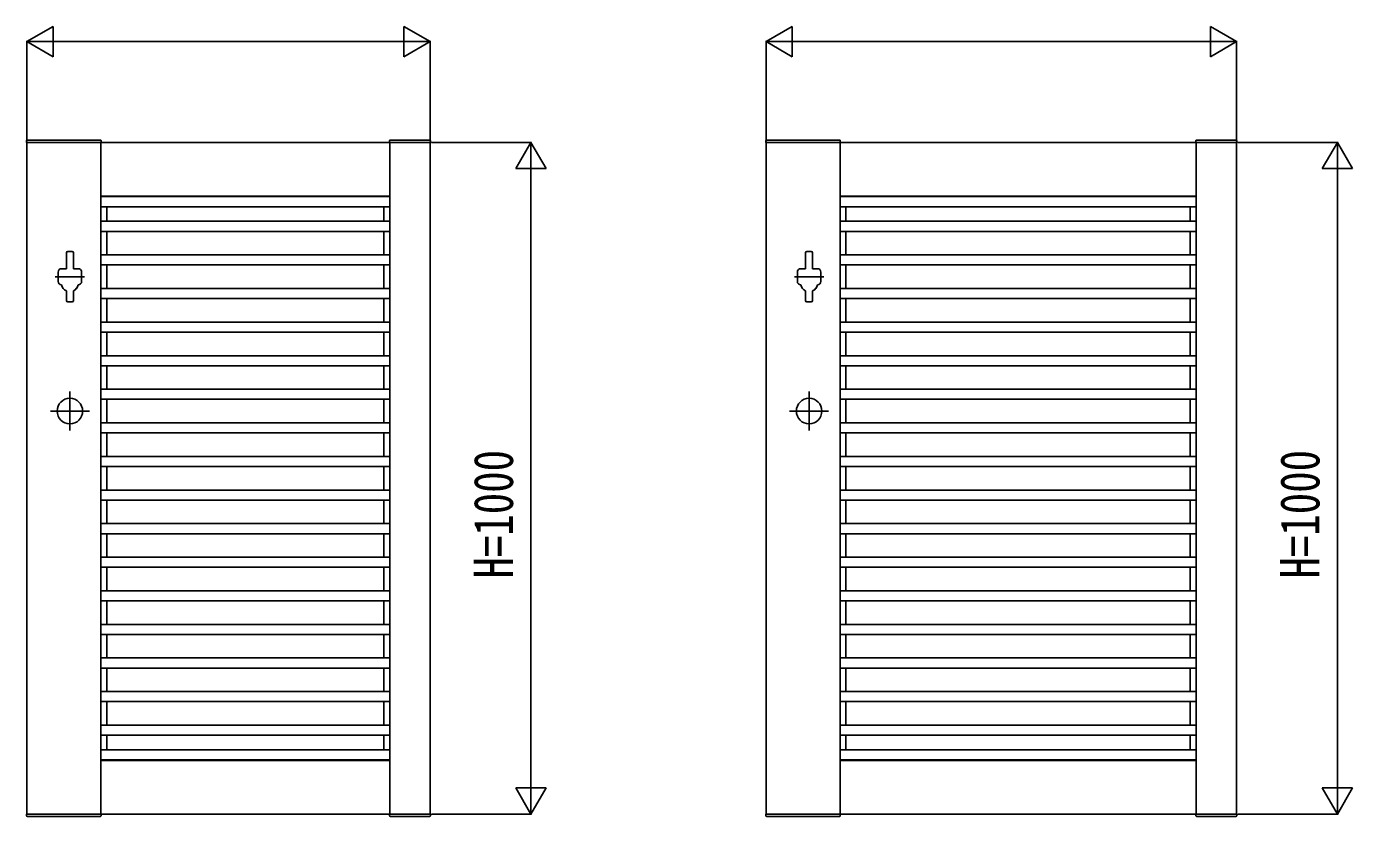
# Model space of a CAD drawing. Units: millimetres, scale not verified. Extents: x -8410 to 8410, y -5940 to 5940.
# Drawn here: x -1810 to 163, y -1254 to -78 of the extents above; entities that cross this region are included whole.
import ezdxf
from ezdxf.enums import TextEntityAlignment as Align

# ---------------------------------------------------------------- set-up
doc = ezdxf.new("R2010")
doc.units = ezdxf.units.MM
doc.header["$LTSCALE"] = 30
doc.layers.add('0-2_YKK_A1', color=4, linetype='Continuous')
doc.layers.add('0-3_YKK_D', color=6, linetype='Continuous')
doc.styles.add('ＭＳ ゴシック', font='')
doc.styles.get('ＭＳ ゴシック').set_extended_font_data('MS Gothic')

msp = doc.modelspace()

# ---------------------------------------------------------------- linework, layer by layer
at = {"layer": '0-2_YKK_A1'}
for p, q in [((-1810.33, -247.45), (-1810.46, -250)), ((-1810.46, -250), (-1699.46, -250)), ((-1809.33, -246.5), (-1700.59, -246.5)), ((-1699.96, -250), (-1699.96, -1250)), ((-1699.59, -247.45), (-1699.46, -250)), ((-1270.33, -247.45), (-1270.46, -250)), ((-1209.46, -250), (-1270.46, -250)), ((-1269.96, -250), (-1269.96, -1250)), ((-1210.59, -246.5), (-1269.33, -246.5)), ((-1209.59, -247.45), (-1209.46, -250)), ((-710.33, -247.45), (-710.46, -250)), ((-710.46, -250), (-599.46, -250)), ((-709.33, -246.5), (-600.59, -246.5)), ((-599.96, -250), (-599.96, -1250)), ((-599.59, -247.45), (-599.46, -250)), ((-70.33, -247.45), (-70.46, -250)), ((-9.46, -250), (-70.46, -250)), ((-69.96, -250), (-69.96, -1250)), ((-10.59, -246.5), (-69.33, -246.5)), ((-9.59, -247.45), (-9.46, -250)), ((-1699.96, -330), (-1269.96, -330)), ((-1699.96, -330.8), (-1269.96, -330.8)), ((-1691.16, -330), (-1691.16, -330.8)), ((-1278.76, -330), (-1278.76, -330.8)), ((-599.96, -330), (-69.96, -330)), ((-599.96, -330.8), (-69.96, -330.8)), ((-591.16, -330), (-591.16, -330.8)), ((-78.76, -330), (-78.76, -330.8)), ((-1699.96, -345.8), (-1269.96, -345.8)), ((-1691.16, -345.8), (-1691.16, -367.5)), ((-1278.76, -345.8), (-1278.76, -367.5)), ((-599.96, -345.8), (-69.96, -345.8)), ((-591.16, -345.8), (-591.16, -367.5)), ((-78.76, -345.8), (-78.76, -367.5)), ((-1699.96, -367.5), (-1269.96, -367.5)), ((-599.96, -367.5), (-69.96, -367.5)), ((-1699.96, -382.5), (-1269.96, -382.5)), ((-1691.16, -382.5), (-1691.16, -417.5)), ((-1278.76, -382.5), (-1278.76, -417.5)), ((-599.96, -382.5), (-69.96, -382.5)), ((-591.16, -382.5), (-591.16, -417.5)), ((-78.76, -382.5), (-78.76, -417.5)), ((-1749.21, -412.5), (-1742.71, -412.5)), ((-649.21, -412.5), (-642.71, -412.5)), ((-1751.21, -414.5), (-1751.21, -438)), ((-1740.71, -414.5), (-1740.71, -438)), ((-1699.96, -417.5), (-1269.96, -417.5)), ((-1699.96, -432.5), (-1269.96, -432.5)), ((-1691.16, -432.5), (-1691.16, -467.5)), ((-1278.76, -432.5), (-1278.76, -467.5)), ((-651.21, -414.5), (-651.21, -438)), ((-640.71, -414.5), (-640.71, -438)), ((-599.96, -417.5), (-69.96, -417.5)), ((-599.96, -432.5), (-69.96, -432.5)), ((-591.16, -432.5), (-591.16, -467.5)), ((-78.76, -432.5), (-78.76, -467.5)), ((-1723.96, -450), (-1767.96, -450)), ((-1763.46, -443), (-1763.46, -457)), ((-1758.46, -438), (-1751.21, -438)), ((-1740.71, -438), (-1733.46, -438)), ((-1728.46, -443), (-1728.46, -457)), ((-623.96, -450), (-667.96, -450)), ((-663.46, -443), (-663.46, -457)), ((-658.46, -438), (-651.21, -438)), ((-640.71, -438), (-633.46, -438)), ((-628.46, -443), (-628.46, -457)), ((-1751.21, -470.84), (-1751.21, -485.5)), ((-1740.71, -470.84), (-1740.71, -485.5)), ((-1699.96, -467.5), (-1269.96, -467.5)), ((-651.21, -470.84), (-651.21, -485.5)), ((-640.71, -470.84), (-640.71, -485.5)), ((-599.96, -467.5), (-69.96, -467.5)), ((-1749.21, -487.5), (-1742.71, -487.5)), ((-1699.96, -482.5), (-1269.96, -482.5)), ((-1691.16, -482.5), (-1691.16, -517.5)), ((-1278.76, -482.5), (-1278.76, -517.5)), ((-649.21, -487.5), (-642.71, -487.5)), ((-599.96, -482.5), (-69.96, -482.5)), ((-591.16, -482.5), (-591.16, -517.5)), ((-78.76, -482.5), (-78.76, -517.5)), ((-1699.96, -517.5), (-1269.96, -517.5)), ((-1699.96, -532.5), (-1269.96, -532.5)), ((-1691.16, -532.5), (-1691.16, -567.5)), ((-1278.76, -532.5), (-1278.76, -567.5)), ((-599.96, -517.5), (-69.96, -517.5)), ((-599.96, -532.5), (-69.96, -532.5)), ((-591.16, -532.5), (-591.16, -567.5)), ((-78.76, -532.5), (-78.76, -567.5)), ((-1699.96, -567.5), (-1269.96, -567.5)), ((-599.96, -567.5), (-69.96, -567.5)), ((-1699.96, -582.5), (-1269.96, -582.5)), ((-1691.16, -582.5), (-1691.16, -617.5)), ((-1278.76, -582.5), (-1278.76, -617.5)), ((-599.96, -582.5), (-69.96, -582.5)), ((-591.16, -582.5), (-591.16, -617.5)), ((-78.76, -582.5), (-78.76, -617.5)), ((-1745.96, -621), (-1745.96, -679)), ((-1699.96, -617.5), (-1269.96, -617.5)), ((-645.96, -621), (-645.96, -679)), ((-599.96, -617.5), (-69.96, -617.5)), ((-1716.96, -650), (-1774.96, -650)), ((-1699.96, -632.5), (-1269.96, -632.5)), ((-1691.16, -632.5), (-1691.16, -667.5)), ((-1278.76, -632.5), (-1278.76, -667.5)), ((-616.96, -650), (-674.96, -650)), ((-599.96, -632.5), (-69.96, -632.5)), ((-591.16, -632.5), (-591.16, -667.5)), ((-78.76, -632.5), (-78.76, -667.5)), ((-1699.96, -667.5), (-1269.96, -667.5)), ((-599.96, -667.5), (-69.96, -667.5)), ((-1699.96, -682.5), (-1269.96, -682.5)), ((-1691.16, -682.5), (-1691.16, -717.5)), ((-1278.76, -682.5), (-1278.76, -717.5)), ((-599.96, -682.5), (-69.96, -682.5)), ((-591.16, -682.5), (-591.16, -717.5)), ((-78.76, -682.5), (-78.76, -717.5)), ((-1699.96, -717.5), (-1269.96, -717.5)), ((-599.96, -717.5), (-69.96, -717.5)), ((-1699.96, -732.5), (-1269.96, -732.5)), ((-1691.16, -732.5), (-1691.16, -767.5)), ((-1278.76, -732.5), (-1278.76, -767.5)), ((-599.96, -732.5), (-69.96, -732.5)), ((-591.16, -732.5), (-591.16, -767.5)), ((-78.76, -732.5), (-78.76, -767.5)), ((-1699.96, -767.5), (-1269.96, -767.5)), ((-599.96, -767.5), (-69.96, -767.5)), ((-1699.96, -782.5), (-1269.96, -782.5)), ((-1691.16, -782.5), (-1691.16, -817.5)), ((-1278.76, -782.5), (-1278.76, -817.5)), ((-599.96, -782.5), (-69.96, -782.5)), ((-591.16, -782.5), (-591.16, -817.5)), ((-78.76, -782.5), (-78.76, -817.5)), ((-1699.96, -817.5), (-1269.96, -817.5)), ((-599.96, -817.5), (-69.96, -817.5)), ((-1699.96, -832.5), (-1269.96, -832.5)), ((-1691.16, -832.5), (-1691.16, -867.5)), ((-1278.76, -832.5), (-1278.76, -867.5)), ((-599.96, -832.5), (-69.96, -832.5)), ((-591.16, -832.5), (-591.16, -867.5)), ((-78.76, -832.5), (-78.76, -867.5)), ((-1699.96, -867.5), (-1269.96, -867.5)), ((-599.96, -867.5), (-69.96, -867.5)), ((-1699.96, -882.5), (-1269.96, -882.5)), ((-1691.16, -882.5), (-1691.16, -917.5)), ((-1278.76, -882.5), (-1278.76, -917.5)), ((-599.96, -882.5), (-69.96, -882.5)), ((-591.16, -882.5), (-591.16, -917.5)), ((-78.76, -882.5), (-78.76, -917.5)), ((-1699.96, -917.5), (-1269.96, -917.5)), ((-599.96, -917.5), (-69.96, -917.5)), ((-1699.96, -932.5), (-1269.96, -932.5)), ((-1691.16, -932.5), (-1691.16, -967.5)), ((-1278.76, -932.5), (-1278.76, -967.5)), ((-599.96, -932.5), (-69.96, -932.5)), ((-591.16, -932.5), (-591.16, -967.5)), ((-78.76, -932.5), (-78.76, -967.5)), ((-1699.96, -967.5), (-1269.96, -967.5)), ((-1699.96, -982.5), (-1269.96, -982.5)), ((-1691.16, -982.5), (-1691.16, -1017.5)), ((-1278.76, -982.5), (-1278.76, -1017.5)), ((-599.96, -967.5), (-69.96, -967.5)), ((-599.96, -982.5), (-69.96, -982.5)), ((-591.16, -982.5), (-591.16, -1017.5)), ((-78.76, -982.5), (-78.76, -1017.5)), ((-1699.96, -1017.5), (-1269.96, -1017.5)), ((-599.96, -1017.5), (-69.96, -1017.5)), ((-1699.96, -1032.5), (-1269.96, -1032.5)), ((-1691.16, -1032.5), (-1691.16, -1067.5)), ((-1278.76, -1032.5), (-1278.76, -1067.5)), ((-599.96, -1032.5), (-69.96, -1032.5)), ((-591.16, -1032.5), (-591.16, -1067.5)), ((-78.76, -1032.5), (-78.76, -1067.5)), ((-1699.96, -1067.5), (-1269.96, -1067.5)), ((-1699.96, -1082.5), (-1269.96, -1082.5)), ((-1691.16, -1082.5), (-1691.16, -1117.5)), ((-1278.76, -1082.5), (-1278.76, -1117.5)), ((-599.96, -1067.5), (-69.96, -1067.5)), ((-599.96, -1082.5), (-69.96, -1082.5)), ((-591.16, -1082.5), (-591.16, -1117.5)), ((-78.76, -1082.5), (-78.76, -1117.5)), ((-1699.96, -1117.5), (-1269.96, -1117.5)), ((-599.96, -1117.5), (-69.96, -1117.5)), ((-1699.96, -1132.5), (-1269.96, -1132.5)), ((-1691.16, -1132.5), (-1691.16, -1154.2)), ((-1278.76, -1132.5), (-1278.76, -1154.2)), ((-599.96, -1132.5), (-69.96, -1132.5)), ((-591.16, -1132.5), (-591.16, -1154.2)), ((-78.76, -1132.5), (-78.76, -1154.2)), ((-1699.96, -1154.2), (-1269.96, -1154.2)), ((-599.96, -1154.2), (-69.96, -1154.2)), ((-1699.96, -1169.2), (-1269.96, -1169.2)), ((-1699.96, -1170), (-1269.96, -1170)), ((-1691.16, -1169.2), (-1691.16, -1170)), ((-1278.76, -1169.2), (-1278.76, -1170)), ((-599.96, -1169.2), (-69.96, -1169.2)), ((-599.96, -1170), (-69.96, -1170)), ((-591.16, -1169.2), (-591.16, -1170)), ((-78.76, -1169.2), (-78.76, -1170)), ((-1810.46, -1250), (-1699.46, -1250)), ((-1810.33, -1252.55), (-1810.46, -1250)), ((-1809.33, -1253.5), (-1700.59, -1253.5)), ((-1699.59, -1252.55), (-1699.46, -1250)), ((-1209.46, -1250), (-1270.46, -1250)), ((-1270.33, -1252.55), (-1270.46, -1250)), ((-1210.59, -1253.5), (-1269.33, -1253.5)), ((-1209.59, -1252.55), (-1209.46, -1250)), ((-710.46, -1250), (-599.46, -1250)), ((-710.33, -1252.55), (-710.46, -1250)), ((-709.33, -1253.5), (-600.59, -1253.5)), ((-599.59, -1252.55), (-599.46, -1250)), ((-9.46, -1250), (-70.46, -1250)), ((-70.33, -1252.55), (-70.46, -1250)), ((-10.59, -1253.5), (-69.33, -1253.5)), ((-9.59, -1252.55), (-9.46, -1250))]:
    msp.add_line(p, q, dxfattribs=at)
for points in [[(-1809.96, -250), (-1209.96, -250), (-1209.96, -1250), (-1809.96, -1250)], [(-709.96, -250), (-9.96, -250), (-9.96, -1250), (-709.96, -1250)]]:
    msp.add_lwpolyline(points, close=True, dxfattribs=at)
for centre in [(-1745.96, -650), (-645.96, -650)]:
    msp.add_circle(centre, 19, dxfattribs=at)
for centre, radius, start, end in [((-1809.33, -247.5), 1, 90, 177), ((-1700.59, -247.5), 1, 3, 90), ((-1269.33, -247.5), 1, 90, 177), ((-1210.59, -247.5), 1, 3, 90), ((-709.33, -247.5), 1, 90, 177), ((-600.59, -247.5), 1, 3, 90), ((-69.33, -247.5), 1, 90, 177), ((-10.59, -247.5), 1, 3, 90), ((-1749.21, -414.5), 2, 90, 180), ((-1742.71, -414.5), 2, 0, 90), ((-649.21, -414.5), 2, 90, 180), ((-642.71, -414.5), 2, 0, 90), ((-1758.46, -443), 5, 90, 180), ((-1733.46, -443), 5, 0, 90), ((-658.46, -443), 5, 90, 180), ((-633.46, -443), 5, 0, 90), ((-1758.46, -457), 5, 180, 270), ((-1745.96, -459.56), 12.5, 191.55262, 245.16541), ((-1745.96, -459.5), 12.5, 294.83459, 348.44738), ((-1745.96, -459.56), 12.5, 294.83459, 348.44738), ((-1733.46, -457), 5, 270, 0), ((-658.46, -457), 5, 180, 270), ((-645.96, -459.56), 12.5, 191.55262, 245.16541), ((-645.96, -459.5), 12.5, 294.83459, 348.44738), ((-645.96, -459.56), 12.5, 294.83459, 348.44738), ((-633.46, -457), 5, 270, 0), ((-1749.21, -485.5), 2, 180, 270), ((-1742.71, -485.5), 2, 270, 0), ((-649.21, -485.5), 2, 180, 270), ((-642.71, -485.5), 2, 270, 0), ((-1809.33, -1252.5), 1, 183, 270), ((-1700.59, -1252.5), 1, 270, 357), ((-1269.33, -1252.5), 1, 183, 270), ((-1210.59, -1252.5), 1, 270, 357), ((-709.33, -1252.5), 1, 183, 270), ((-600.59, -1252.5), 1, 270, 357), ((-69.33, -1252.5), 1, 183, 270), ((-10.59, -1252.5), 1, 270, 357)]:
    msp.add_arc(centre, radius, start, end, dxfattribs=at)
at = {"layer": '0-3_YKK_D'}
for p, q in [((-1809.96, -100), (-1770.99, -77.5)), ((-1770.99, -122.5), (-1770.99, -77.5)), ((-1209.96, -100), (-1248.93, -77.5)), ((-1248.93, -77.5), (-1248.93, -122.5)), ((-709.96, -100), (-670.99, -77.5)), ((-670.99, -122.5), (-670.99, -77.5)), ((-9.96, -100), (-48.93, -77.5)), ((-48.93, -77.5), (-48.93, -122.5)), ((-1809.96, -248), (-1809.96, -99)), ((-1809.96, -100), (-1770.99, -122.5)), ((-1809.96, -100), (-1732.02, -100)), ((-1764.96, -100), (-1254.96, -100)), ((-1209.96, -100), (-1287.9, -100)), ((-1209.96, -100), (-1248.93, -122.5)), ((-1209.96, -248), (-1209.96, -99)), ((-709.96, -248), (-709.96, -99)), ((-709.96, -100), (-670.99, -122.5)), ((-709.96, -100), (-632.02, -100)), ((-664.96, -100), (-54.96, -100)), ((-9.96, -100), (-87.9, -100)), ((-9.96, -100), (-48.93, -122.5)), ((-9.96, -248), (-9.96, -99)), ((-1207.96, -250), (-1058.96, -250)), ((-1059.96, -250), (-1082.46, -288.97)), ((-1059.96, -250), (-1037.46, -288.97)), ((-1059.96, -250), (-1059.96, -327.94)), ((-7.96, -250), (141.04, -250)), ((140.04, -250), (117.54, -288.97)), ((140.04, -250), (162.54, -288.97)), ((140.04, -250), (140.04, -327.94)), ((-1082.46, -288.97), (-1037.46, -288.97)), ((-1059.96, -295), (-1059.96, -1205)), ((117.54, -288.97), (162.54, -288.97)), ((140.04, -295), (140.04, -1205)), ((-1059.96, -1250), (-1059.96, -1172.06)), ((140.04, -1250), (140.04, -1172.06)), ((-1059.96, -1250), (-1082.46, -1211.03)), ((-1037.46, -1211.03), (-1082.46, -1211.03)), ((-1059.96, -1250), (-1037.46, -1211.03)), ((140.04, -1250), (117.54, -1211.03)), ((162.54, -1211.03), (117.54, -1211.03)), ((140.04, -1250), (162.54, -1211.03)), ((-1207.96, -1250), (-1058.96, -1250)), ((-7.96, -1250), (141.04, -1250))]:
    msp.add_line(p, q, dxfattribs=at)

# ---------------------------------------------------------------- texts
at = {"layer": '0-3_YKK_D', "style": 'ＭＳ ゴシック', "width": 0.8}
for p in [(-1068.96, -899.33), (131.04, -899.33)]:
    msp.add_text('H=1000', height=58.65, rotation=90, dxfattribs=at).set_placement(p, align=Align.BOTTOM_LEFT)

doc.saveas('drawing.dxf')
